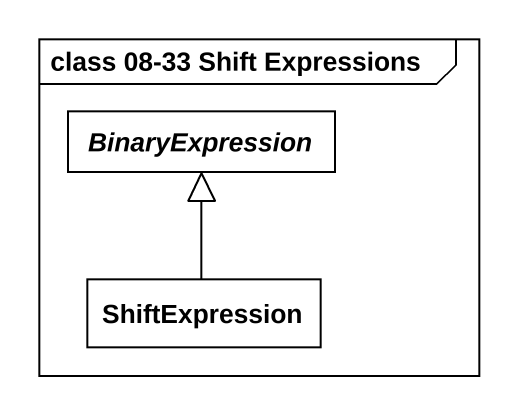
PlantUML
@startuml
mainframe class 08-33 Shift Expressions
hide circle
hide empty members
abstract class BinaryExpression
class ShiftExpression
ShiftExpression -up-|> BinaryExpression
@enduml
